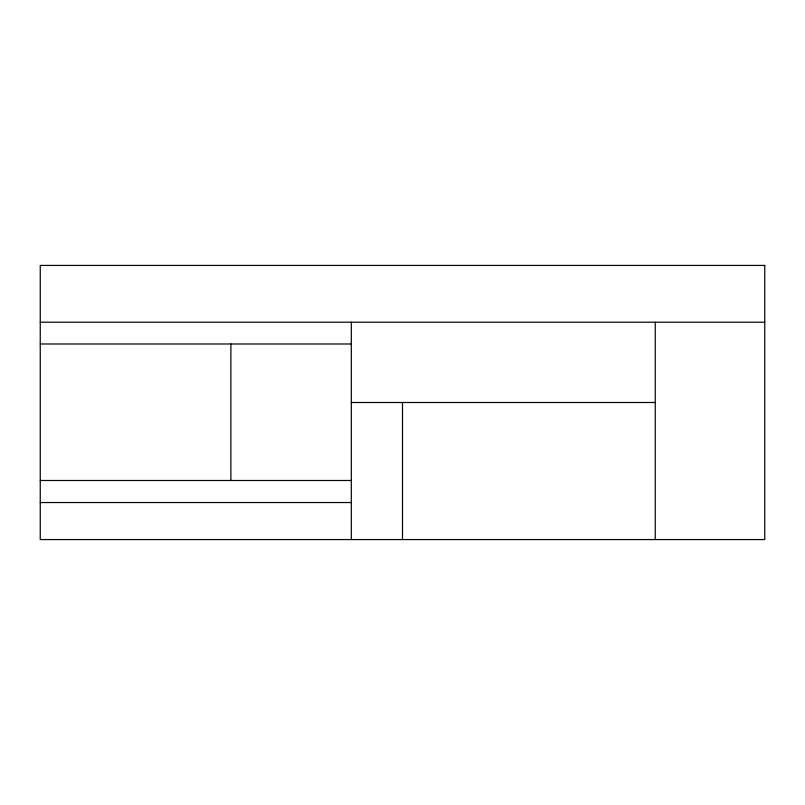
<?xml version="1.0" encoding="UTF-8"?>
<svg xmlns="http://www.w3.org/2000/svg" width="805" height="805" viewBox="0 0 805 805"><rect width="100%" height="100%" fill="white"/><g stroke="black" fill="none" stroke-linecap="round" stroke-linejoin="round"><path stroke-width="1.21" d="M40.25 322.211L764.75 322.211M40.25 343.987L351.312 343.987M351.312 402.5L655.26 402.5M40.25 480.484L351.312 480.484M40.25 502.541L351.312 502.541M655.26 322.211L655.26 539.571M402.5 402.5L402.5 539.571M351.312 322.211L351.312 539.571M230.884 343.987L230.884 480.484M764.75 265.429L40.25 265.429L40.25 539.571L764.75 539.571L764.75 265.429"/></g></svg>
